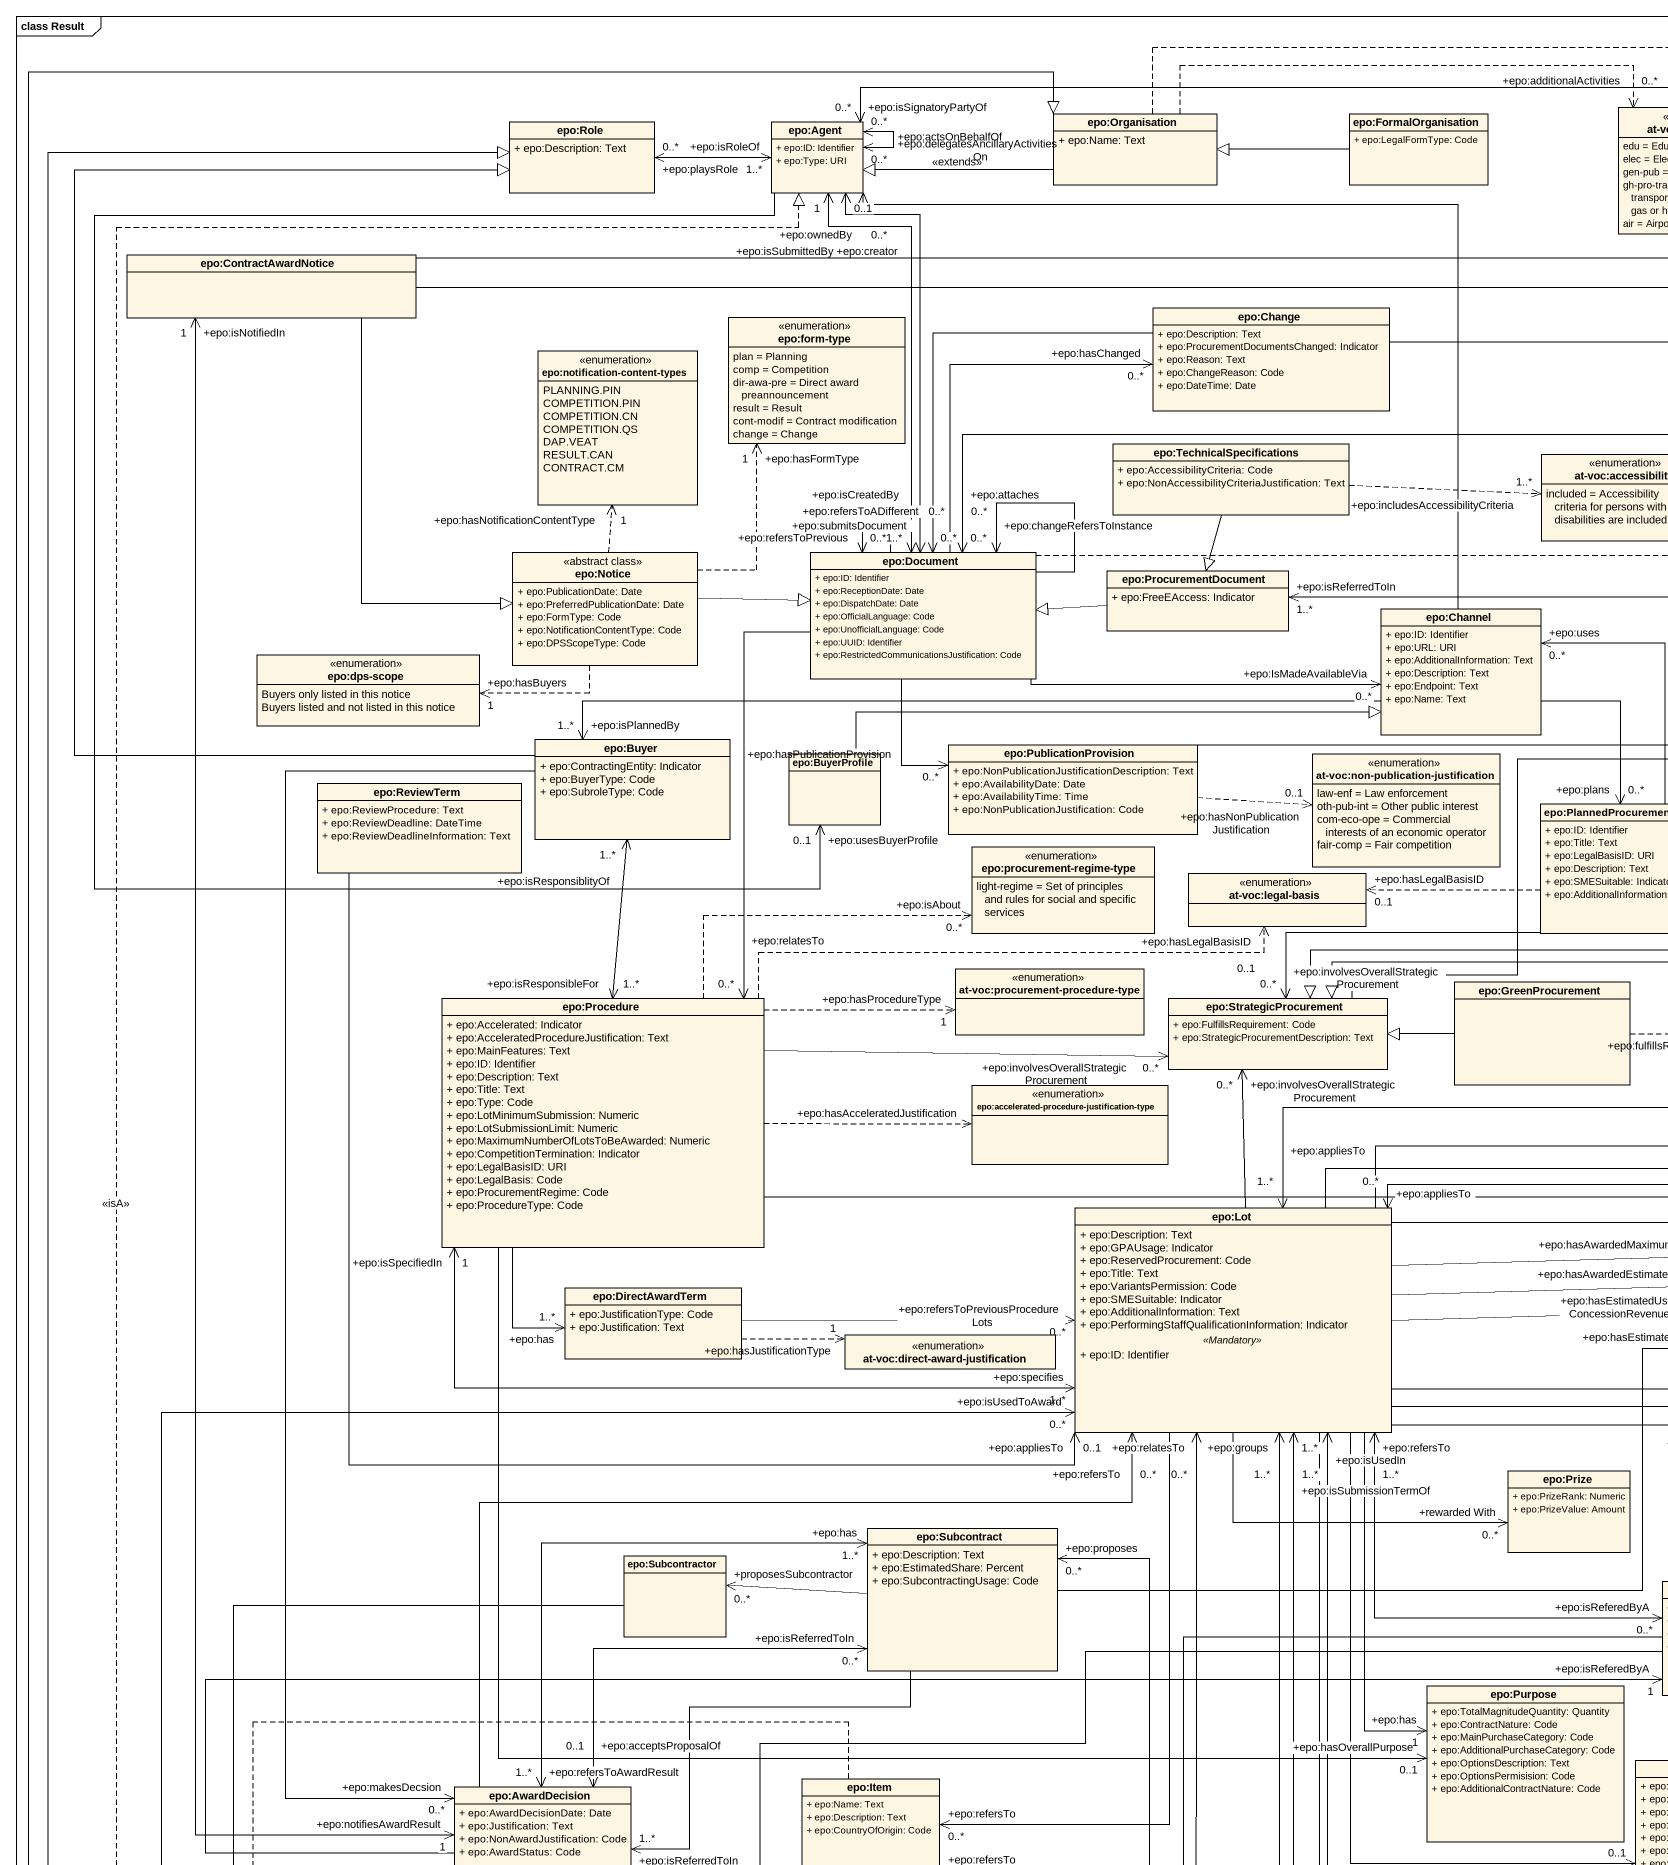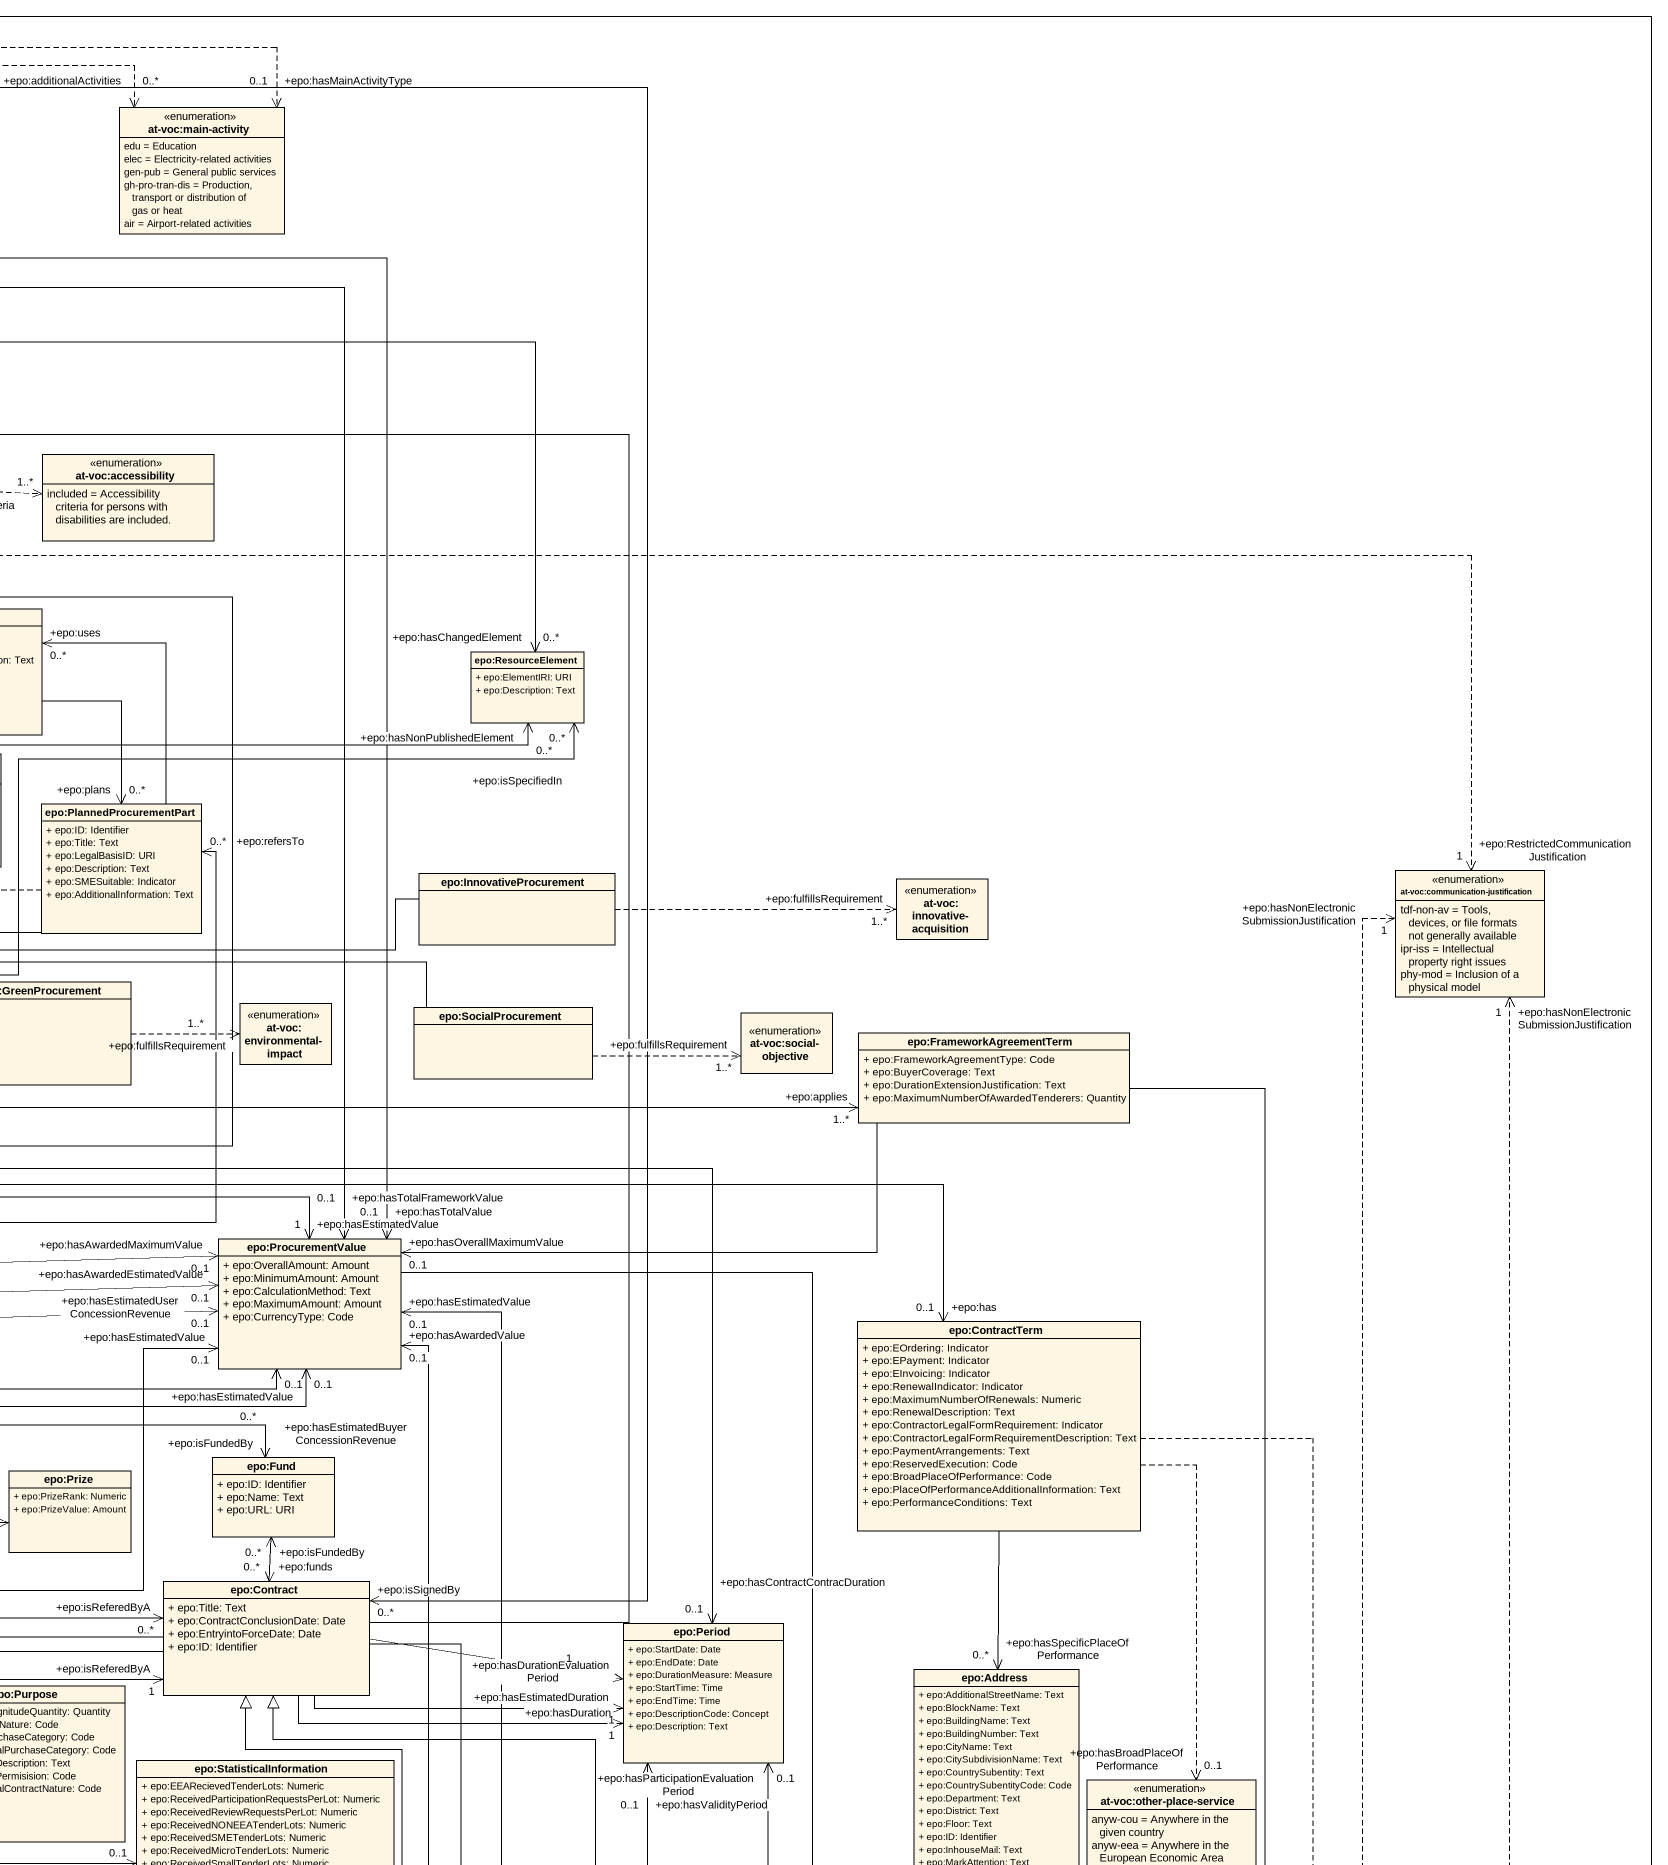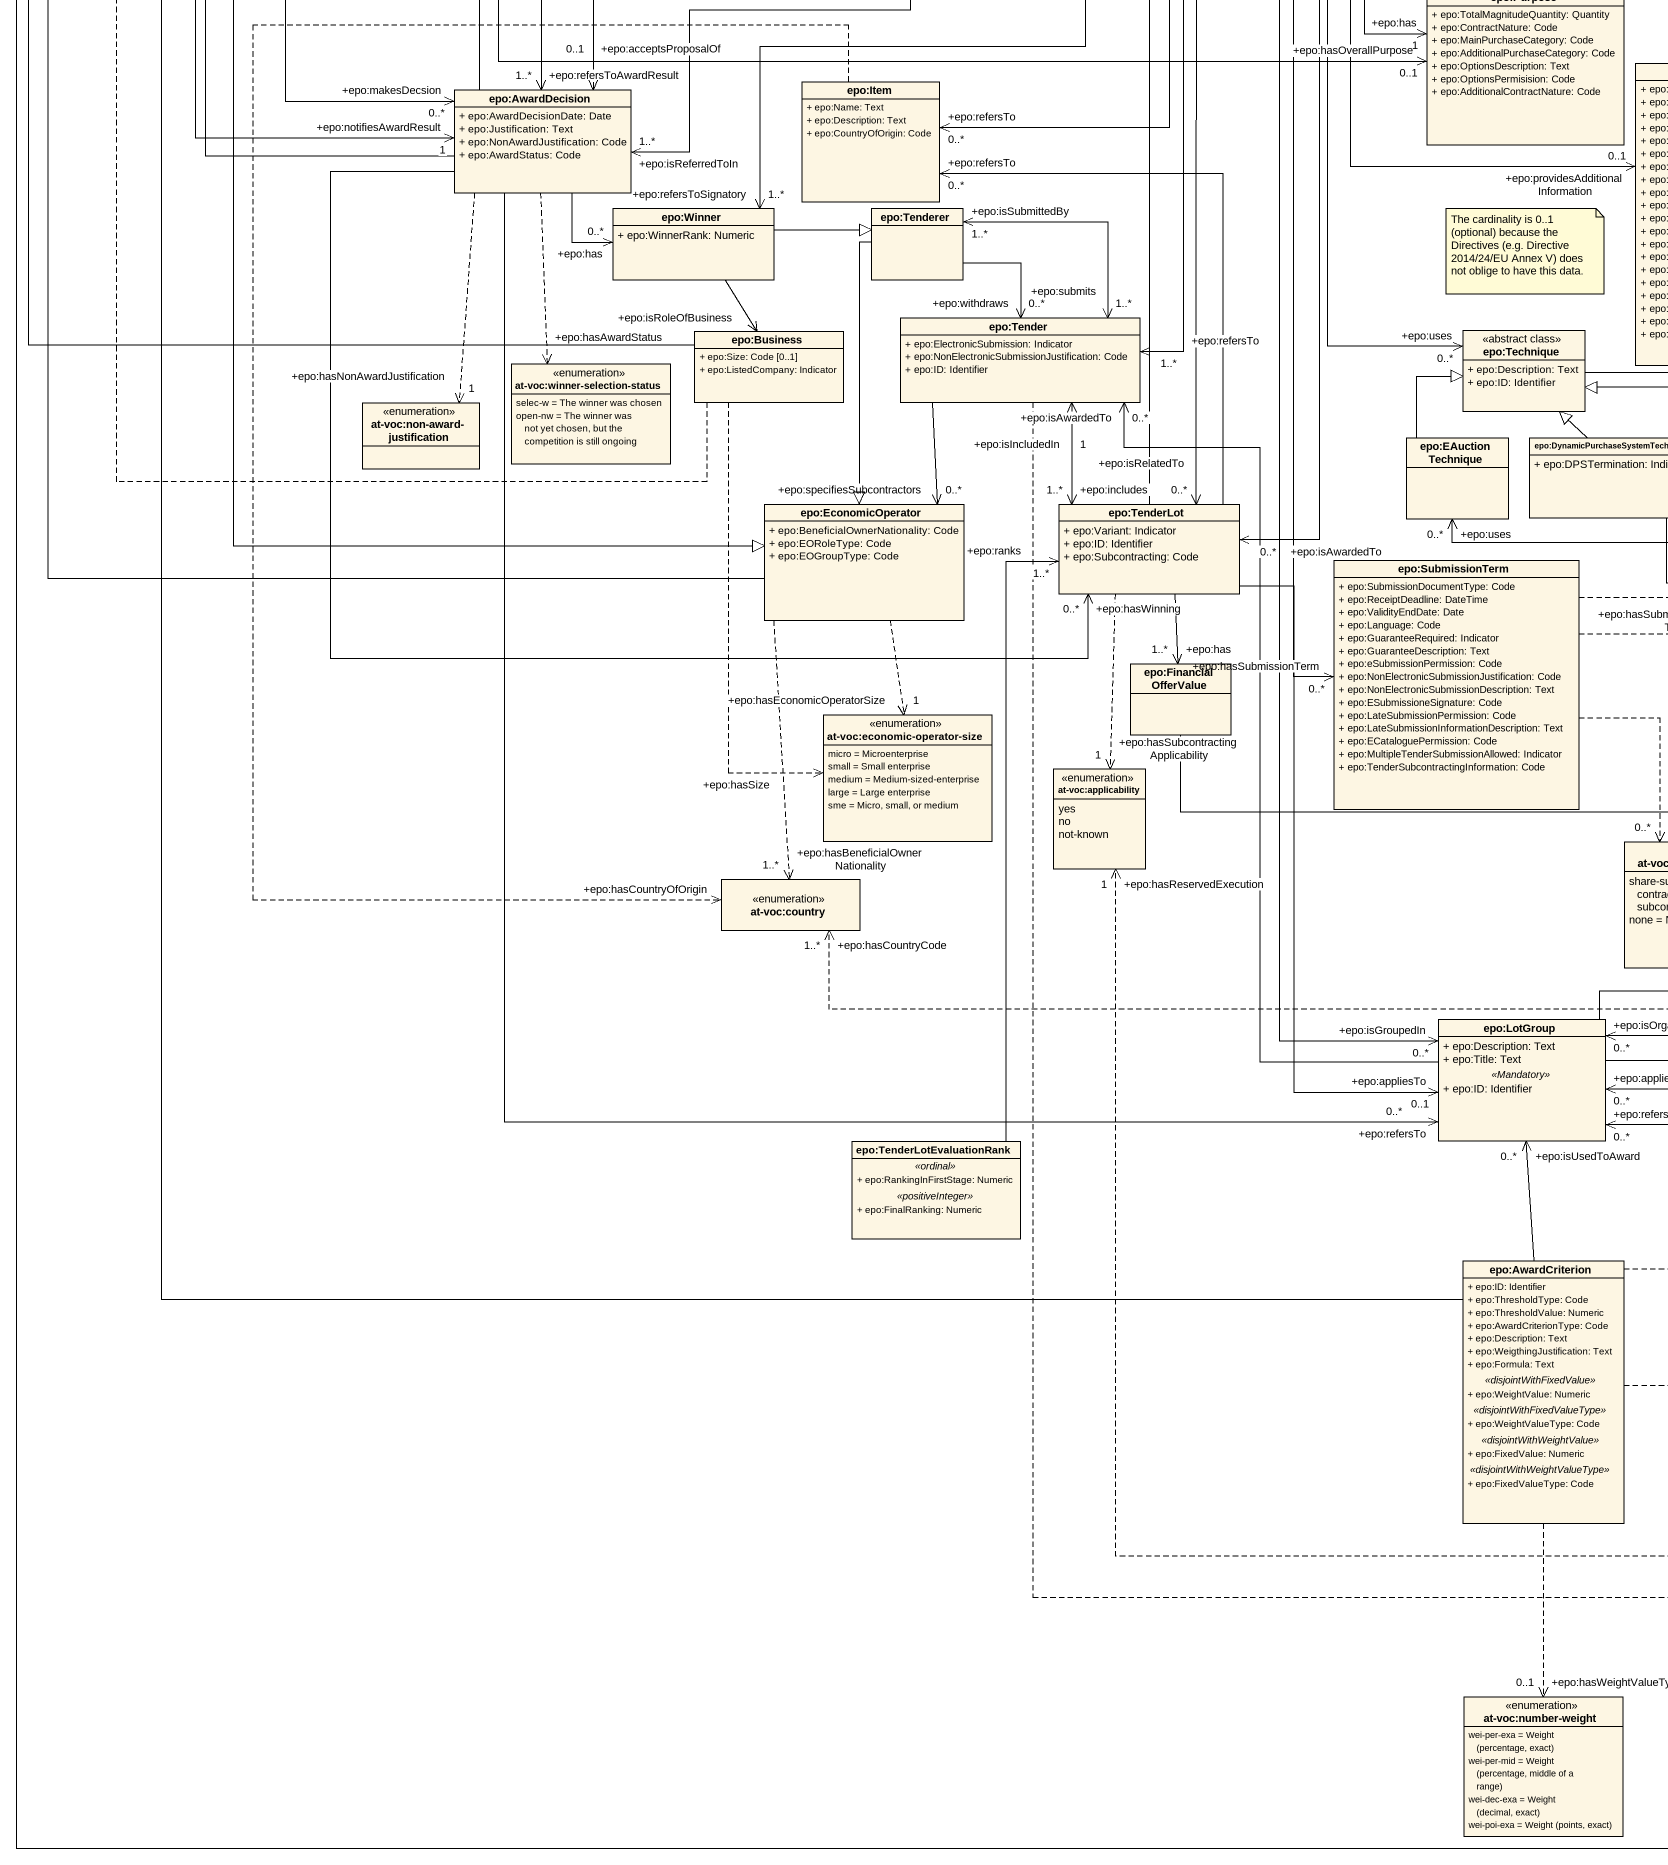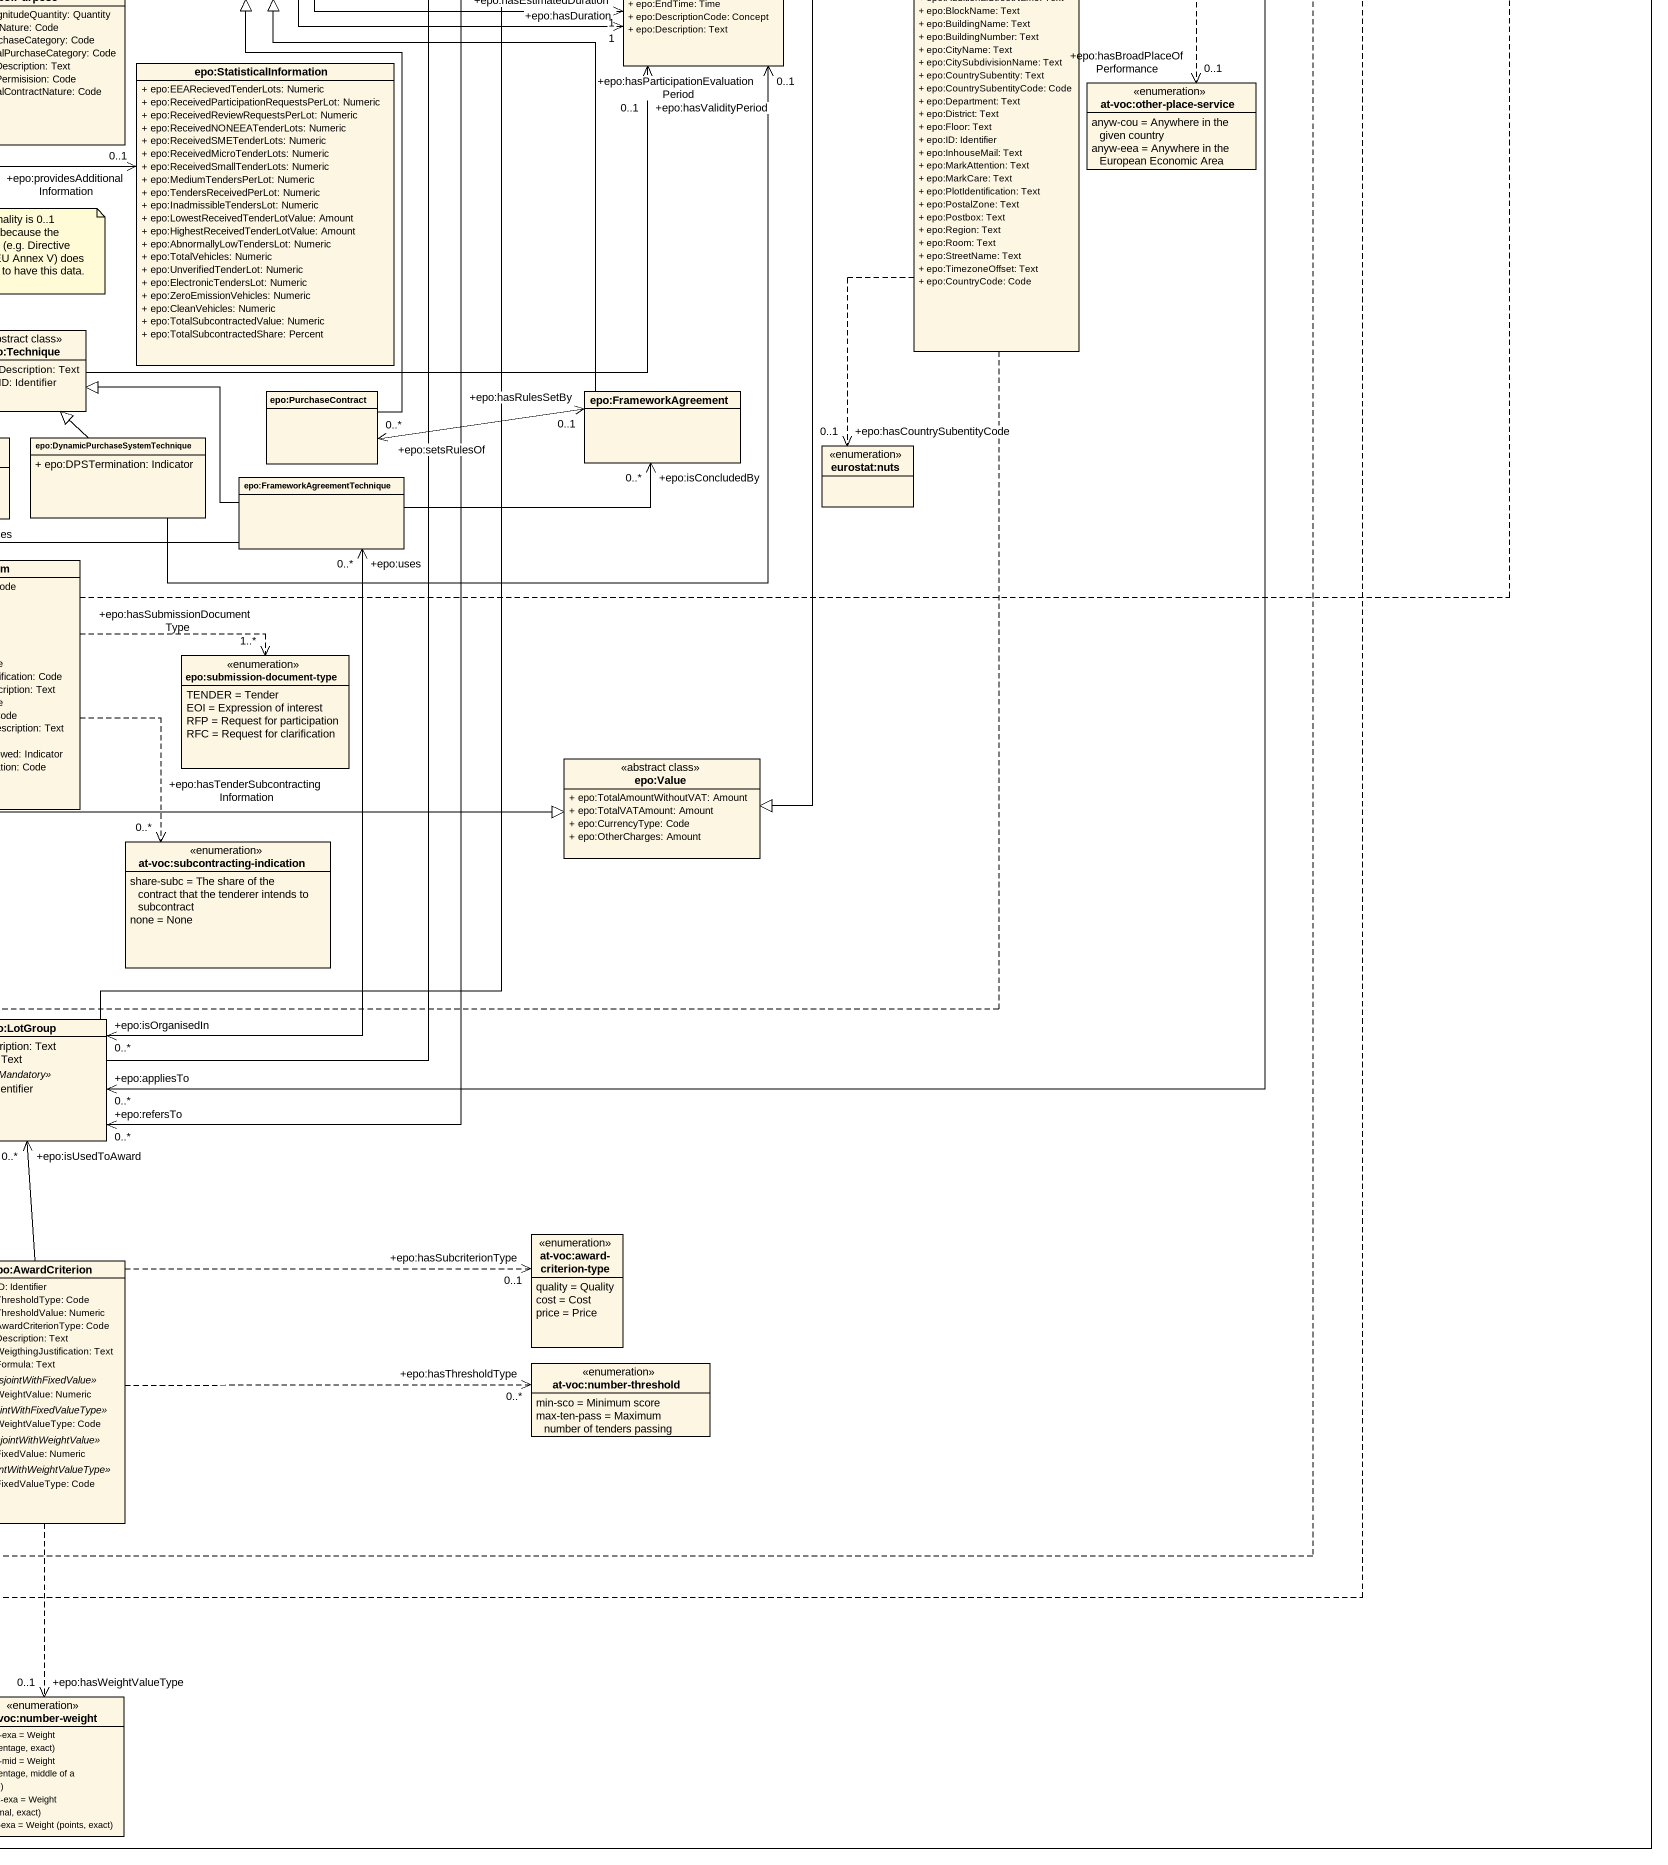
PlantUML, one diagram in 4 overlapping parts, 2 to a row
@startuml
mainframe class Result
hide circle
hide empty members
skinparam classAttributeIconSize 0
class "epo:Organisation" as epo_Organisation {
  + epo:Name: Text
}
class "epo:FormalOrganisation" as epo_FormalOrganisation {
  + epo:LegalFormType: Code
}
enum "at-voc:main-activity" as at_voc_main_activity {
  edu = Education
  elec = Electricity-related activities
  gen-pub = General public services
  gh-pro-tran-dis = Production, transport or distribution of gas or heat
  air = Airport-related activities
}
class "epo:Role" as epo_Role {
  + epo:Description: Text
}
class "epo:Agent" as epo_Agent {
  + epo:ID: Identifier
  + epo:Type: URI
}
class "epo:ContractAwardNotice" as epo_ContractAwardNotice
enum "epo:form-type" as epo_form_type {
  plan = Planning
  comp = Competition
  dir-awa-pre = Direct award preannouncement
  result = Result
  cont-modif = Contract modification
  change = Change
}
class "epo:Change" as epo_Change {
  + epo:Description: Text
  + epo:ProcurementDocumentsChanged: Indicator
  + epo:Reason: Text
  + epo:ChangeReason: Code
  + epo:DateTime: Date
}
enum "epo:notification-content-types" as epo_notification_content {
  PLANNING.PIN
  COMPETITION.PIN
  COMPETITION.CN
  COMPETITION.QS
  DAP.VEAT
  RESULT.CAN
  CONTRACT.CM
}
class "epo:TechnicalSpecifications" as epo_TechnicalSpecifications {
  + epo:AccessibilityCriteria: Code
  + epo:NonAccessibilityCriteriaJustification: Text
}
enum "at-voc:accessibility" as at_voc_accessibility {
  included = Accessibility criteria for persons with disabilities are included.
}
class "epo:Notice" as epo_Notice <<abstract class>> {
  + epo:PublicationDate: Date
  + epo:PreferredPublicationDate: Date
  + epo:FormType: Code
  + epo:NotificationContentType: Code
  + epo:DPSScopeType: Code
}
class "epo:Document" as epo_Document {
  + epo:ID: Identifier
  + epo:ReceptionDate: Date
  + epo:DispatchDate: Date
  + epo:OfficialLanguage: Code
  + epo:UnofficialLanguage: Code
  + epo:UUID: Identifier
  + epo:RestrictedCommunicationsJustification: Code
}
class "epo:ProcurementDocument" as epo_ProcurementDocument {
  + epo:FreeEAccess: Indicator
}
class "epo:Channel" as epo_Channel {
  + epo:ID: Identifier
  + epo:URL: URI
  + epo:AdditionalInformation: Text
  + epo:Description: Text
  + epo:Endpoint: Text
  + epo:Name: Text
}
enum "epo:dps-scope" as epo_dps_scope {
  Buyers only listed in this notice
  Buyers listed and not listed in this notice
}
class "epo:ResourceElement" as epo_ResourceElement {
  + epo:ElementIRI: URI
  + epo:Description: Text
}
class "epo:Buyer" as epo_Buyer {
  + epo:ContractingEntity: Indicator
  + epo:BuyerType: Code
  + epo:SubroleType: Code
}
class "epo:BuyerProfile" as epo_BuyerProfile
class "epo:PublicationProvision" as epo_PublicationProvision {
  + epo:NonPublicationJustificationDescription: Text
  + epo:AvailabilityDate: Date
  + epo:AvailabilityTime: Time
  + epo:NonPublicationJustification: Code
}
enum "at-voc:non-publication-justification" as at_voc_non_publication {
  law-enf = Law enforcement
  oth-pub-int = Other public interest
  com-eco-ope = Commercial interests of an economic operator
  fair-comp = Fair competition
}
class "epo:ReviewTerm" as epo_ReviewTerm {
  + epo:ReviewProcedure: Text
  + epo:ReviewDeadline: DateTime
  + epo:ReviewDeadlineInformation: Text
}
class "epo:PlannedProcurementPart" as epo_PlannedProcurementPart {
  + epo:ID: Identifier
  + epo:Title: Text
  + epo:LegalBasisID: URI
  + epo:Description: Text
  + epo:SMESuitable: Indicator
  + epo:AdditionalInformation: Text
}
enum "epo:procurement-regime-type" as epo_procurement_regime_type {
  light-regime = Set of principles and rules for social and specific services
}
enum "at-voc:legal-basis" as at_voc_legal_basis
class "epo:InnovativeProcurement" as epo_InnovativeProcurement
enum "at-voc:innovative-acquisition" as at_voc_innovative
enum "at-voc:communication-justification" as at_voc_communication {
  tdf-non-av = Tools, devices, or file formats not generally available
  ipr-iss = Intellectual property right issues
  phy-mod = Inclusion of a physical model
}
enum "at-voc:procurement-procedure-type" as at_voc_procurement
class "epo:GreenProcurement" as epo_GreenProcurement
class "epo:Procedure" as epo_Procedure {
  + epo:Accelerated: Indicator
  + epo:AcceleratedProcedureJustification: Text
  + epo:MainFeatures: Text
  + epo:ID: Identifier
  + epo:Description: Text
  + epo:Title: Text
  + epo:Type: Code
  + epo:LotMinimumSubmission: Numeric
  + epo:LotSubmissionLimit: Numeric
  + epo:MaximumNumberOfLotsToBeAwarded: Numeric
  + epo:CompetitionTermination: Indicator
  + epo:LegalBasisID: URI
  + epo:LegalBasis: Code
  + epo:ProcurementRegime: Code
  + epo:ProcedureType: Code
}
class "epo:StrategicProcurement" as epo_StrategicProcurement {
  + epo:FulfillsRequirement: Code
  + epo:StrategicProcurementDescription: Text
}
enum "at-voc:environmental-impact" as at_voc_environmental_impact
class "epo:SocialProcurement" as epo_SocialProcurement
enum "at-voc:social-objective" as at_voc_social_objective
class "epo:FrameworkAgreementTerm" as epo_FrameworkAgreementTerm {
  + epo:FrameworkAgreementType: Code
  + epo:BuyerCoverage: Text
  + epo:DurationExtensionJustification: Text
  + epo:MaximumNumberOfAwardedTenderers: Quantity
}
enum "epo:accelerated-procedure-justification-type" as epo_accelerated_procedure
class "epo:Lot" as epo_Lot {
  + epo:Description: Text
  + epo:GPAUsage: Indicator
  + epo:ReservedProcurement: Code
  + epo:Title: Text
  + epo:VariantsPermission: Code
  + epo:SMESuitable: Indicator
  + epo:AdditionalInformation: Text
  + epo:PerformingStaffQualificationInformation: Indicator
  .. <<Mandatory>> ..
  + epo:ID: Identifier
}
class "epo:ProcurementValue" as epo_ProcurementValue {
  + epo:OverallAmount: Amount
  + epo:MinimumAmount: Amount
  + epo:CalculationMethod: Text
  + epo:MaximumAmount: Amount
  + epo:CurrencyType: Code
}
class "epo:DirectAwardTerm" as epo_DirectAwardTerm {
  + epo:JustificationType: Code
  + epo:Justification: Text
}
enum "at-voc:direct-award-justification" as at_voc_direct_award
class "epo:ContractTerm" as epo_ContractTerm {
  + epo:EOrdering: Indicator
  + epo:EPayment: Indicator
  + epo:EInvoicing: Indicator
  + epo:RenewalIndicator: Indicator
  + epo:MaximumNumberOfRenewals: Numeric
  + epo:RenewalDescription: Text
  + epo:ContractorLegalFormRequirement: Indicator
  + epo:ContractorLegalFormRequirementDescription: Text
  + epo:PaymentArrangements: Text
  + epo:ReservedExecution: Code
  + epo:BroadPlaceOfPerformance: Code
  + epo:PlaceOfPerformanceAdditionalInformation: Text
  + epo:PerformanceConditions: Text
}
class "epo:Prize" as epo_Prize {
  + epo:PrizeRank: Numeric
  + epo:PrizeValue: Amount
}
class "epo:Fund" as epo_Fund {
  + epo:ID: Identifier
  + epo:Name: Text
  + epo:URL: URI
}
class "epo:Subcontract" as epo_Subcontract {
  + epo:Description: Text
  + epo:EstimatedShare: Percent
  + epo:SubcontractingUsage: Code
}
class "epo:Subcontractor" as epo_Subcontractor
class "epo:Contract" as epo_Contract {
  + epo:Title: Text
  + epo:ContractConclusionDate: Date
  + epo:EntryintoForceDate: Date
  + epo:ID: Identifier
}
class "epo:Period" as epo_Period {
  + epo:StartDate: Date
  + epo:EndDate: Date
  + epo:DurationMeasure: Measure
  + epo:StartTime: Time
  + epo:EndTime: Time
  + epo:DescriptionCode: Concept
  + epo:Description: Text
}
class "epo:Address" as epo_Address {
  + epo:AdditionalStreetName: Text
  + epo:BlockName: Text
  + epo:BuildingName: Text
  + epo:BuildingNumber: Text
  + epo:CityName: Text
  + epo:CitySubdivisionName: Text
  + epo:CountrySubentity: Text
  + epo:CountrySubentityCode: Code
  + epo:Department: Text
  + epo:District: Text
  + epo:Floor: Text
  + epo:ID: Identifier
  + epo:InhouseMail: Text
  + epo:MarkAttention: Text
  + epo:MarkCare: Text
  + epo:PlotIdentification: Text
  + epo:PostalZone: Text
  + epo:Postbox: Text
  + epo:Region: Text
  + epo:Room: Text
  + epo:StreetName: Text
  + epo:TimezoneOffset: Text
  + epo:CountryCode: Code
}
class "epo:Purpose" as epo_Purpose {
  + epo:TotalMagnitudeQuantity: Quantity
  + epo:ContractNature: Code
  + epo:MainPurchaseCategory: Code
  + epo:AdditionalPurchaseCategory: Code
  + epo:OptionsDescription: Text
  + epo:OptionsPermisision: Code
  + epo:AdditionalContractNature: Code
}
class "epo:StatisticalInformation" as epo_StatisticalInformation {
  + epo:EEARecievedTenderLots: Numeric
  + epo:ReceivedParticipationRequestsPerLot: Numeric
  + epo:ReceivedReviewRequestsPerLot: Numeric
  + epo:ReceivedNONEEATenderLots: Numeric
  + epo:ReceivedSMETenderLots: Numeric
  + epo:ReceivedMicroTenderLots: Numeric
  + epo:ReceivedSmallTenderLots: Numeric
  + epo:MediumTendersPerLot: Numeric
  + epo:TendersReceivedPerLot: Numeric
  + epo:InadmissibleTendersLot: Numeric
  + epo:LowestReceivedTenderLotValue: Amount
  + epo:HighestReceivedTenderLotValue: Amount
  + epo:AbnormallyLowTendersLot: Numeric
  + epo:TotalVehicles: Numeric
  + epo:UnverifiedTenderLot: Numeric
  + epo:ElectronicTendersLot: Numeric
  + epo:ZeroEmissionVehicles: Numeric
  + epo:CleanVehicles: Numeric
  + epo:TotalSubcontractedValue: Numeric
  + epo:TotalSubcontractedShare: Percent
}
class "epo:AwardDecision" as epo_AwardDecision {
  + epo:AwardDecisionDate: Date
  + epo:Justification: Text
  + epo:NonAwardJustification: Code
  + epo:AwardStatus: Code
}
class "epo:Item" as epo_Item {
  + epo:Name: Text
  + epo:Description: Text
  + epo:CountryOfOrigin: Code
}
enum "at-voc:other-place-service" as at_voc_other_place_service {
  anyw-cou = Anywhere in the given country
  anyw-eea = Anywhere in the European Economic Area
}
class "epo:Winner" as epo_Winner {
  + epo:WinnerRank: Numeric
}
class "epo:Tenderer" as epo_Tenderer
class "epo:Business" as epo_Business {
  + epo:Size: Code [0..1]
  + epo:ListedCompany: Indicator
}
class "epo:Tender" as epo_Tender {
  + epo:ElectronicSubmission: Indicator
  + epo:NonElectronicSubmissionJustification: Code
  + epo:ID: Identifier
}
class "epo:Technique" as epo_Technique <<abstract class>> {
  + epo:Description: Text
  + epo:ID: Identifier
}
enum "at-voc:winner-selection-status" as at_voc_winner_selection {
  selec-w = The winner was chosen
  open-nw = The winner was not yet chosen, but the competition is still ongoing
}
class "epo:PurchaseContract" as epo_PurchaseContract
class "epo:FrameworkAgreement" as epo_FrameworkAgreement
enum "at-voc:non-award-justification" as at_voc_non_award
class "epo:EAuctionTechnique" as epo_EAuctionTechnique
class "epo:DynamicPurchaseSystemTechnique" as epo_DynamicPurchaseSystemTec {
  + epo:DPSTermination: Indicator
}
class "epo:FrameworkAgreementTechnique" as epo_FrameworkAgreementTechni
enum "eurostat:nuts" as eurostat_nuts
class "epo:EconomicOperator" as epo_EconomicOperator {
  + epo:BeneficialOwnerNationality: Code
  + epo:EORoleType: Code
  + epo:EOGroupType: Code
}
class "epo:TenderLot" as epo_TenderLot {
  + epo:Variant: Indicator
  + epo:ID: Identifier
  + epo:Subcontracting: Code
}
class "epo:SubmissionTerm" as epo_SubmissionTerm {
  + epo:SubmissionDocumentType: Code
  + epo:ReceiptDeadline: DateTime
  + epo:ValidityEndDate: Date
  + epo:Language: Code
  + epo:GuaranteeRequired: Indicator
  + epo:GuaranteeDescription: Text
  + epo:eSubmissionPermission: Code
  + epo:NonElectronicSubmissionJustification: Code
  + epo:NonElectronicSubmissionDescription: Text
  + epo:ESubmissioneSignature: Code
  + epo:LateSubmissionPermission: Code
  + epo:LateSubmissionInformationDescription: Text
  + epo:ECataloguePermission: Code
  + epo:MultipleTenderSubmissionAllowed: Indicator
  + epo:TenderSubcontractingInformation: Code
}
class "epo:FinancialOfferValue" as epo_FinancialOfferValue
enum "epo:submission-document-type" as epo_submission_document_type {
  TENDER = Tender
  EOI = Expression of interest
  RFP = Request for participation
  RFC = Request for clarification
}
enum "at-voc:economic-operator-size" as at_voc_economic_operator {
  micro = Microenterprise
  small = Small enterprise
  medium = Medium-sized-enterprise
  large = Large enterprise
  sme = Micro, small, or medium
}
class "epo:Value" as epo_Value <<abstract class>> {
  + epo:TotalAmountWithoutVAT: Amount
  + epo:TotalVATAmount: Amount
  + epo:CurrencyType: Code
  + epo:OtherCharges: Amount
}
enum "at-voc:applicability" as at_voc_applicability {
  yes
  no
  not-known
}
enum "at-voc:subcontracting-indication" as at_voc_subcontracting {
  share-subc = The share of the contract that the tenderer intends to subcontract
  none = None
}
enum "at-voc:country" as at_voc_country
class "epo:LotGroup" as epo_LotGroup {
  + epo:Description: Text
  + epo:Title: Text
  .. <<Mandatory>> ..
  + epo:ID: Identifier
}
class "epo:TenderLotEvaluationRank" as epo_TenderLotEvaluationRank {
  .. <<ordinal>> ..
  + epo:RankingInFirstStage: Numeric
  .. <<positiveInteger>> ..
  + epo:FinalRanking: Numeric
}
class "epo:AwardCriterion" as epo_AwardCriterion {
  + epo:ID: Identifier
  + epo:ThresholdType: Code
  + epo:ThresholdValue: Numeric
  + epo:AwardCriterionType: Code
  + epo:Description: Text
  + epo:WeigthingJustification: Text
  + epo:Formula: Text
  .. <<disjointWithFixedValue>> ..
  + epo:WeightValue: Numeric
  .. <<disjointWithFixedValueType>> ..
  + epo:WeightValueType: Code
  .. <<disjointWithWeightValue>> ..
  + epo:FixedValue: Numeric
  .. <<disjointWithWeightValueType>> ..
  + epo:FixedValueType: Code
}
enum "at-voc:award-criterion-type" as at_voc_award_criterion_type {
  quality = Quality
  cost = Cost
  price = Price
}
enum "at-voc:number-threshold" as at_voc_number_threshold {
  min-sco = Minimum score
  max-ten-pass = Maximum number of tenders passing
}
enum "at-voc:number-weight" as at_voc_number_weight {
  {field} wei-per-exa = Weight (percentage, exact)
  {field} wei-per-mid = Weight (percentage, middle of a range)
  {field} wei-dec-exa = Weight (decimal, exact)
  {field} wei-poi-exa = Weight (points, exact)
}
epo_Organisation .right.> "+epo:hasMainActivityType\n0..1" at_voc_main_activity
epo_Organisation .right.> "+epo:additionalActivities\n0..*" at_voc_main_activity
epo_Organisation -left-|> epo_Agent : <<extends>>
epo_FormalOrganisation -left-|> epo_Organisation
epo_Agent "+epo:isRoleOf\n1..*" <-left-> "+epo:playsRole\n0..*" epo_Role
epo_Agent "+epo:actsOnBehalfOf\n0..*" <--> "+epo:delegatesAncillaryActivitiesOn\n0..*" epo_Agent
epo_Agent "+epo:creator\n1" <--> "+epo:isCreatedBy\n1..*" epo_Document
epo_Agent --> "+epo:usesBuyerProfile\n0..1" epo_BuyerProfile
epo_ContractAwardNotice --|> epo_Notice
epo_ContractAwardNotice --> "+epo:hasTotalFrameworkValue\n0..1" epo_ProcurementValue
epo_ContractAwardNotice --> "+epo:hasTotalValue\n0..1" epo_ProcurementValue
epo_ContractAwardNotice "+epo:isNotifiedIn\n1" <--> "+epo:notifiesAwardResult\n1" epo_AwardDecision
epo_Change --> "+epo:refersToADifferent\n0..*" epo_Document
epo_Change -right-> "+epo:hasChangedElement\n0..*" epo_ResourceElement
epo_TechnicalSpecifications .right.> "+epo:includesAccessibilityCriteria\n1..*" at_voc_accessibility
epo_TechnicalSpecifications --|> epo_ProcurementDocument
epo_Notice .up.> "+epo:hasFormType\n1" epo_form_type
epo_Notice .up.> "+epo:hasNotificationContentType\n1" epo_notification_content
epo_Notice -right-|> epo_Document
epo_Notice .left.> "+epo:hasBuyers\n1" epo_dps_scope
epo_Document "+epo:submitsDocument\n0..*" <-up-> "+epo:isSubmittedBy\n0..1" epo_Agent
epo_Document -up-> "+epo:hasChanged\n0..*" epo_Change
epo_Document --> "+epo:changeRefersToInstance\n0..*" epo_Document
epo_Document --> "+epo:refersToPrevious\n0..*" epo_Document
epo_Document -right-> "+epo:IsMadeAvailableVia\n0..*" epo_Channel
epo_Document --> "+epo:hasPublicationProvision\n0..*" epo_PublicationProvision
epo_Document .right.> "+epo:RestrictedCommunicationJustification\n1" at_voc_communication
epo_Document --> "+epo:relatesTo\n0..*" epo_Procedure
epo_ProcurementDocument -left-|> epo_Document
epo_Channel -up-> "+epo:ownedBy\n0..*" epo_Agent
epo_Buyer -up-|> epo_Role
epo_Buyer "+epo:isPlannedBy\n1..*" <-right-> "+epo:plans\n0..*" epo_PlannedProcurementPart
epo_Buyer --> "+epo:makesDecsion\n0..*" epo_AwardDecision
epo_BuyerProfile -right-|> epo_Channel
epo_PublicationProvision -right-> "+epo:hasNonPublishedElement\n0..*" epo_ResourceElement
epo_PublicationProvision .right.> "+epo:hasNonPublicationJustification\n0..1" at_voc_non_publication
epo_ReviewTerm --> "+epo:appliesTo\n0..1" epo_Lot
epo_PlannedProcurementPart -up-> "+epo:uses\n0..*" epo_Channel
epo_PlannedProcurementPart .left.> "+epo:hasLegalBasisID\n0..1" at_voc_legal_basis
epo_PlannedProcurementPart -left-> "+epo:involvesOverallStrategicProcurement\n0..*" epo_StrategicProcurement
epo_InnovativeProcurement .right.> "+epo:fulfillsRequirement\n1..*" at_voc_innovative
epo_InnovativeProcurement -left-|> epo_StrategicProcurement
epo_GreenProcurement -left-|> epo_StrategicProcurement
epo_GreenProcurement .right.> "+epo:fulfillsRequirement\n1..*" at_voc_environmental_impact
epo_Procedure "+epo:isResponsibleFor\n1..*" <-up-> "+epo:isResponsiblityOf\n1..*" epo_Buyer
epo_Procedure .right.> "+epo:isAbout\n0..*" epo_procurement_regime_type
epo_Procedure .right.> "+epo:hasLegalBasisID\n0..1" at_voc_legal_basis
epo_Procedure .right.> "+epo:hasProcedureType\n1" at_voc_procurement
epo_Procedure -right-> "+epo:involvesOverallStrategicProcurement\n0..*" epo_StrategicProcurement
epo_Procedure .right.> "+epo:hasAcceleratedJustification" epo_accelerated_procedure
epo_Procedure "+epo:isSpecifiedIn\n1" <-right-> "+epo:specifies\n1..*" epo_Lot
epo_Procedure -right-> "+epo:hasEstimatedValue\n1" epo_ProcurementValue
epo_Procedure --> "+epo:has\n1..*" epo_DirectAwardTerm
epo_Procedure --> "+epo:hasOverallPurpose\n0..1" epo_Purpose
epo_StrategicProcurement -right-> "+epo:isSpecifiedIn\n0..*" epo_ResourceElement
epo_SocialProcurement -left-|> epo_StrategicProcurement
epo_SocialProcurement .right.> "+epo:fulfillsRequirement\n1..*" at_voc_social_objective
epo_FrameworkAgreementTerm "+epo:applies\n1..*" <-left-> "+epo:appliesTo\n1..*" epo_Lot
epo_FrameworkAgreementTerm -left-> "+epo:hasOverallMaximumValue\n0..1" epo_ProcurementValue
epo_FrameworkAgreementTerm --> "+epo:appliesTo\n0..*" epo_LotGroup
epo_Lot -up-> "+epo:isReferredToIn\n1..*" epo_ProcurementDocument
epo_Lot -up-> "+epo:refersTo\n0..*" epo_PlannedProcurementPart
epo_Lot -up-> "+epo:involvesOverallStrategicProcurement\n0..*" epo_StrategicProcurement
epo_Lot -right-> "+epo:hasAwardedEstimatedValue\n0..1" epo_ProcurementValue
epo_Lot -right-> "+epo:hasEstimatedValue\n0..1" epo_ProcurementValue
epo_Lot -right-> "+epo:hasEstimatedUserConcessionRevenue\n0..1" epo_ProcurementValue
epo_Lot -right-> "+epo:hasEstimatedBuyerConcessionRevenue\n0..1" epo_ProcurementValue
epo_Lot -right-> "+epo:hasAwardedMaximumValue\n0..1" epo_ProcurementValue
epo_Lot "+epo:appliesTo\n0..*" <-right-> "+epo:has\n0..1" epo_ContractTerm
epo_Lot -right-> "+epo:isFundedBy\n0..*" epo_Fund
epo_Lot -right-> "+epo:hasContractContracDuration\n0..1" epo_Period
epo_Lot --> "+epo:has\n1" epo_Purpose
epo_Lot --> "+epo:providesAdditionalInformation\n0..1" epo_StatisticalInformation
epo_Lot --> "+epo:refersTo\n0..*" epo_Item
epo_Lot --> "+epo:isAwardedTo\n0..*" epo_TenderLot
epo_Lot "+epo:groups\n1..*" <--> "+epo:isGroupedIn\n0..*" epo_LotGroup
epo_ProcurementValue --|> epo_Value
epo_DirectAwardTerm -right-> "+epo:refersToPreviousProcedureLots\n0..*" epo_Lot
epo_DirectAwardTerm .right.> "+epo:hasJustificationType\n1" at_voc_direct_award
epo_ContractTerm --> "+epo:hasSpecificPlaceOfPerformance\n0..*" epo_Address
epo_ContractTerm ..> "+epo:hasBroadPlaceOfPerformance\n0..1" at_voc_other_place_service
epo_ContractTerm ..> "+epo:hasReservedExecution\n1" at_voc_applicability
epo_Prize "+rewarded With\n0..*" <-left- epo_Lot
epo_Subcontract -right-> "+epo:hasEstimatedValue\n0..1" epo_ProcurementValue
epo_Subcontract -left-> "+proposesSubcontractor\n0..*" epo_Subcontractor
epo_Subcontract "+epo:has\n1..*" <-left-> "+epo:refersToAwardResult\n1..*" epo_AwardDecision
epo_Subcontract -left-> "+epo:isReferredToIn\n1..*" epo_AwardDecision
epo_Subcontract "+epo:isReferredToIn\n0..*" <-left-> "+epo:acceptsProposalOf\n0..1" epo_AwardDecision
epo_Subcontractor --|> epo_EconomicOperator
epo_Contract "+epo:isSignedBy\n0..*" <-up-> "+epo:isSignatoryPartyOf\n0..*" epo_Agent
epo_Contract -up-> "+epo:attaches\n0..*" epo_Document
epo_Contract "+epo:isReferedByA\n0..*" <-left-> "+epo:refersTo\n1..*" epo_Lot
epo_Contract "+epo:funds\n0..*" <-up-> "+epo:isFundedBy\n0..*" epo_Fund
epo_Contract -right-> "+epo:hasDuration\n1" epo_Period
epo_Contract -right-> "+epo:hasEstimatedDuration\n1" epo_Period
epo_Contract -right-> "+epo:hasDurationEvaluationPeriod\n1" epo_Period
epo_Contract -left-> "+epo:refersToSignatory\n1..*" epo_Winner
epo_Contract -left-> "+epo:refersTo\n1..*" epo_Tender
epo_Contract --> "+epo:refersTo\n0..*" epo_LotGroup
epo_Address ..> "+epo:hasCountrySubentityCode\n0..1" eurostat_nuts
epo_Address .left.> "+epo:hasCountryCode\n1..*" at_voc_country
epo_AwardDecision -up-> "+epo:refersTo\n0..*" epo_Lot
epo_AwardDecision -right-> "+epo:isReferedByA\n1" epo_Contract
epo_AwardDecision --> "+epo:has\n0..*" epo_Winner
epo_AwardDecision ..> "+epo:hasAwardStatus" at_voc_winner_selection
epo_AwardDecision ..> "+epo:hasNonAwardJustification\n1" at_voc_non_award
epo_AwardDecision --> "+epo:hasWinning\n0..*" epo_TenderLot
epo_AwardDecision --> "+epo:refersTo\n0..*" epo_LotGroup
epo_Item ..> "+epo:hasCountryOfOrigin" at_voc_country
epo_Winner -right-|> epo_Tenderer
epo_Winner --> "+epo:isRoleOfBusiness" epo_Business
epo_Tenderer --> "+epo:withdraws\n0..*" epo_Tender
epo_Tenderer "+epo:isSubmittedBy\n1..*" <--> "+epo:submits\n1..*" epo_Tender
epo_Tenderer --|> epo_EconomicOperator
epo_Business -up-|> epo_Organisation
epo_Business .up.|> epo_Agent : <<isA>>
epo_Business ..> "+epo:hasSize" at_voc_economic_operator
epo_Tender .right.> "+epo:hasNonElectronicSubmissionJustification\n1" at_voc_communication
epo_Tender --> "+epo:specifiesSubcontractors\n0..*" epo_EconomicOperator
epo_Tender "+epo:isIncludedIn\n1" <--> "+epo:includes\n1..*" epo_TenderLot
epo_Technique "+epo:uses\n0..*" <-up-> "+epo:isUsedIn\n1..*" epo_Lot
epo_Technique -right-> "+epo:hasValidityPeriod\n0..1" epo_Period
epo_PurchaseContract -up-|> epo_Contract
epo_PurchaseContract "+epo:setsRulesOf\n0..*" <-right-> "+epo:hasRulesSetBy\n0..1" epo_FrameworkAgreement
epo_FrameworkAgreement -up-|> epo_Contract
epo_EAuctionTechnique -up-|> epo_Technique
epo_DynamicPurchaseSystemTec -up-> "+epo:hasParticipationEvaluationPeriod\n0..1" epo_Period
epo_DynamicPurchaseSystemTec -up-|> epo_Technique
epo_FrameworkAgreementTechni -left-|> epo_Technique
epo_FrameworkAgreementTechni -right-> "+epo:isConcludedBy\n0..*" epo_FrameworkAgreement
epo_FrameworkAgreementTechni -left-> "+epo:uses\n0..*" epo_EAuctionTechnique
epo_FrameworkAgreementTechni "+epo:uses\n0..*" <--> "+epo:isOrganisedIn\n0..*" epo_LotGroup
epo_EconomicOperator -up-|> epo_Role
epo_EconomicOperator ..> "+epo:hasEconomicOperatorSize\n1" at_voc_economic_operator
epo_EconomicOperator ..> "+epo:hasBeneficialOwnerNationality\n1..*" at_voc_country
epo_TenderLot "+epo:isRelatedTo\n0..*" <-up-> "+epo:relatesTo\n0..*" epo_Lot
epo_TenderLot -up-> "+epo:proposes\n0..*" epo_Subcontract
epo_TenderLot -up-> "+epo:refersTo\n0..*" epo_Item
epo_TenderLot --> "+epo:has\n1..*" epo_FinancialOfferValue
epo_TenderLot ..> "+epo:hasSubcontractingApplicability\n1" at_voc_applicability
epo_TenderLot --> "+epo:appliesTo\n0..1" epo_LotGroup
epo_SubmissionTerm .up.> "+epo:hasNonElectronicSubmissionJustification\n1" at_voc_communication
epo_SubmissionTerm "+epo:hasSubmissionTerm\n0..*" <-up-> "+epo:isSubmissionTermOf\n1..*" epo_Lot
epo_SubmissionTerm .right.> "+epo:hasSubmissionDocumentType\n1..*" epo_submission_document_type
epo_SubmissionTerm ..> "+epo:hasTenderSubcontractingInformation\n0..*" at_voc_subcontracting
epo_FinancialOfferValue -right-|> epo_Value
epo_LotGroup -up-> "+epo:hasAwardedValue\n0..1" epo_ProcurementValue
epo_LotGroup -up-> "+epo:hasEstimatedValue\n0..1" epo_ProcurementValue
epo_LotGroup -up-> "+epo:isAwardedTo\n0..*" epo_Tender
epo_TenderLotEvaluationRank -up-> "+epo:ranks\n1..*" epo_TenderLot
epo_AwardCriterion -up-> "+epo:isUsedToAward\n0..*" epo_Lot
epo_AwardCriterion -up-> "+epo:isUsedToAward\n0..*" epo_LotGroup
epo_AwardCriterion .right.> "+epo:hasSubcriterionType\n0..1" at_voc_award_criterion_type
epo_AwardCriterion .right.> "+epo:hasThresholdType\n0..*" at_voc_number_threshold
epo_AwardCriterion ..> "+epo:hasWeightValueType\n0..1" at_voc_number_weight
note as N1
  The cardinality is 0..1 (optional) because the Directives (e.g. Directive 2014/24/EU Annex V) does not oblige to have this data.
end note
@enduml
